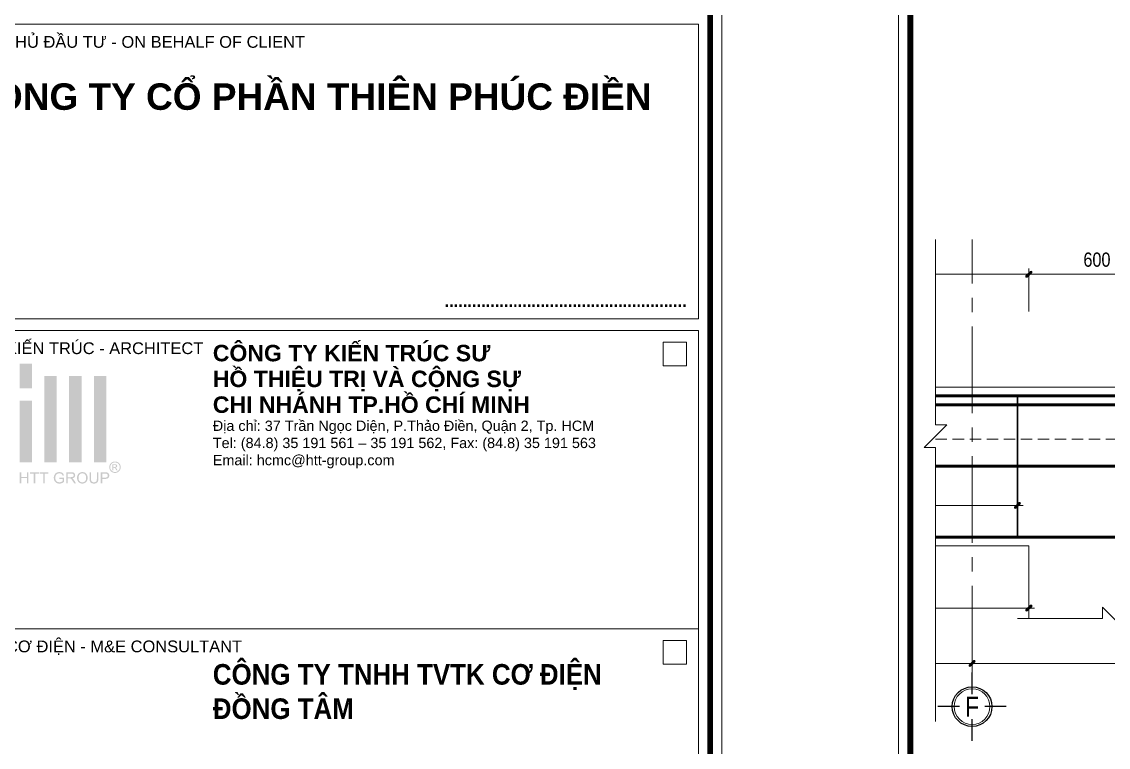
# Model space of a CAD drawing. Header units: millimetres. Extents: x 397144 to 8960116, y 345581 to 674207.
# Drawn here: x 4993785 to 4998572, y 609816 to 613014 of the extents above; entities that cross this region are included whole.
import ezdxf
from ezdxf.enums import TextEntityAlignment as Align
from ezdxf.xclip import XClip

# ---------------------------------------------------------------- set-up
doc = ezdxf.new("R2010")
doc.units = ezdxf.units.MM
doc.header["$XCLIPFRAME"] = 0
doc.header["$PDSIZE"] = -10
doc.linetypes.add('CENTER2', pattern=[28.575, 19.05, -3.175, 3.175, -3.175])
doc.linetypes.add('HIDDEN', pattern=[0.375, 0.25, -0.125])
doc.layers.get('0').update_dxf_attribs({"linetype": 'CONTINUOUS'})
doc.layers.get('Defpoints').update_dxf_attribs({"color": 12, "linetype": 'CONTINUOUS'})
for name, color, linetype, lineweight in [('2', 2, 'CONTINUOUS', 20), ('CDAI', 8, 'CONTINUOUS', 30), ('CTHEP', 2, 'CONTINUOUS', 50), ('DBAO', 3, 'CONTINUOUS', 20), ('DGIONG', 4, 'CONTINUOUS', 13), ('KTH', 150, 'CONTINUOUS', 5), ('Net khuat', 8, 'HIDDEN', 13), ('STICK', 1, 'CONTINUOUS', 9), ('TEXT', 7, 'CONTINUOUS', 15)]:
    doc.layers.add(name, color=color, linetype=linetype, lineweight=lineweight)
doc.layers.add('8', color=8, linetype='CONTINUOUS')
doc.styles.add('CHG_XX_Khung ten$0$A1 BORDER$0$ARIAL', font='arial.ttf')
doc.styles.add('CHG_XX_Khung ten$0$A1 BORDER$0$Arial - Bold', font='arialbd.ttf', dxfattribs={"height": 2.5})
doc.styles.add('CHG_XX_Khung ten$0$A1 BORDER$0$Title Block DD$0$ARIAL', font='arial.ttf')
doc.styles.add('CHG_XX_Khung ten$0$A1 BORDER$0$Title Block DD$0$Arial - Bold', font='arialbd.ttf', dxfattribs={"height": 2.5})
doc.styles.add('HELVECONDENSE', font='VHELVCN_0.TTF')
doc.styles.add('TTP-HelCon', font='VHELVCN_0.TTF')
doc.dimstyles.new('TTP-25', dxfattribs={"dimscale": 25, "dimtxt": 2.5, "dimasz": 1, "dimexe": 1, "dimexo": 1, "dimgap": 0.09, "dimtad": 0, "dimdec": 4, "dimrnd": 5, "dimzin": 9, "dimdsep": 46, "dimtxsty": 'TTP-HelCon', "dimblk": 'Stick1', "dimcen": 0.09, "dimdle": 1.5, "dimclrd": 256, "dimclre": 256, "dimclrt": 7, "dimadec": 0, "dimazin": 0, "dimtfac": 1, "dimtdec": 4, "dimtmove": 0, "dimatfit": 3, "dimldrblk": '_ArchTick1', "dimfxl": 1, "dimtvp": 1, "dimtolj": 1, "dimtzin": 0, "dimarcsym": 0})

# ---------------------------------------------------------------- blocks, each defined once
blk = doc.blocks.new('CHG_XX_Khung ten$0$A1 BORDER$0$HTT-Logo')
at = {"true_color": 0x134fb3}
h = blk.add_hatch(color=154, dxfattribs=at)
h.paths.add_polyline_path([(3, 29.1), (0, 29.1), (0, 23.1), (3, 23.1)])
h.paths.add_polyline_path([(3, 20.1), (0, 20.1), (0, 5.1), (3, 5.1)])
h.paths.add_polyline_path([(9, 26.1), (6, 26.1), (6, 5.1), (9, 5.1)])
h.paths.add_polyline_path([(15, 26.1), (12, 26.1), (12, 5.1), (15, 5.1)])
h.paths.add_polyline_path([(21, 26.1), (18, 26.1), (18, 5.1), (21, 5.1)])
h.paths.add_polyline_path([(2.12, 2.7), (1.76, 2.7), (1.76, 1.59), (0.36, 1.59), (0.36, 2.7), (0, 2.7), (0, 0), (0.36, 0), (0.36, 1.27), (1.76, 1.27), (1.76, 0), (2.12, 0)])
h.paths.add_polyline_path([(4.65, 2.7), (2.51, 2.7), (2.51, 2.38), (3.4, 2.38), (3.4, 0), (3.76, 0), (3.76, 2.38), (4.65, 2.38)])
h.paths.add_polyline_path([(6.95, 2.7), (4.81, 2.7), (4.81, 2.38), (5.7, 2.38), (5.7, 0), (6.06, 0), (6.06, 2.38), (6.95, 2.38)])
h.paths.add_polyline_path([(8.64, 1.36), (8.64, 1.41), (8.66, 1.58), (8.69, 1.75), (8.75, 1.9), (8.81, 2.03), (8.92, 2.17), (9.05, 2.28), (9.2, 2.37), (9.29, 2.39), (9.45, 2.43), (9.65, 2.44), (9.84, 2.42), (10, 2.37), (10.14, 2.29), (10.26, 2.18), (10.34, 2.03), (10.41, 1.86), (10.73, 1.95), (10.68, 2.11), (10.61, 2.26), (10.53, 2.39), (10.45, 2.47), (10.31, 2.57), (10.16, 2.65), (10.13, 2.66), (9.97, 2.71), (9.8, 2.74), (9.63, 2.75), (9.55, 2.74), (9.38, 2.73), (9.21, 2.7), (9.06, 2.65), (8.91, 2.58), (8.88, 2.56), (8.75, 2.47), (8.63, 2.36), (8.53, 2.23), (8.44, 2.07), (8.41, 1.99), (8.35, 1.84), (8.31, 1.68), (8.28, 1.51), (8.27, 1.34), (8.28, 1.26), (8.29, 1.09), (8.32, 0.92), (8.38, 0.77), (8.44, 0.62), (8.46, 0.58), (8.55, 0.44), (8.66, 0.32), (8.79, 0.21), (8.93, 0.12), (9, 0.09), (9.15, 0.03), (9.31, -0.01), (9.48, -0.04), (9.65, -0.05), (9.73, -0.04), (9.9, -0.03), (10.07, 0.01), (10.23, 0.06), (10.34, 0.11), (10.48, 0.18), (10.63, 0.27), (10.77, 0.38), (10.77, 1.38), (9.63, 1.38), (9.63, 1.06), (10.42, 1.06), (10.42, 0.56), (10.39, 0.53), (10.26, 0.45), (10.09, 0.37), (9.96, 0.32), (9.8, 0.29), (9.63, 0.28), (9.62, 0.28), (9.45, 0.29), (9.28, 0.33), (9.12, 0.4), (8.97, 0.49), (8.86, 0.61), (8.77, 0.75), (8.73, 0.85), (8.68, 1), (8.65, 1.17)])
h.paths.add_polyline_path([(13.16, 1.39), (13.28, 1.48), (13.3, 1.51), (13.39, 1.64), (13.44, 1.79), (13.46, 1.96), (13.46, 2.06), (13.42, 2.22), (13.35, 2.37), (13.31, 2.43), (13.19, 2.55), (13.05, 2.63), (13.01, 2.64), (12.87, 2.67), (12.7, 2.69), (12.5, 2.7), (11.3, 2.7), (11.3, 0), (11.66, 0), (11.66, 1.2), (12.07, 1.2), (12.11, 1.2), (12.28, 1.19), (12.44, 1.11), (12.49, 1.07), (12.62, 0.93), (12.67, 0.86), (12.77, 0.73), (12.88, 0.56), (13.23, 0), (13.68, 0), (13.21, 0.73), (13.13, 0.85), (13.03, 0.98), (12.92, 1.09), (12.86, 1.14), (12.7, 1.23), (12.86, 1.26), (13.03, 1.31)])
h.paths.add_polyline_path([(11.66, 1.51), (11.66, 2.4), (12.51, 2.4), (12.67, 2.39), (12.83, 2.35), (12.97, 2.27), (13.06, 2.13), (13.09, 1.96), (13.08, 1.87), (13.02, 1.72), (12.96, 1.64), (12.8, 1.55), (12.62, 1.52), (12.43, 1.51)], flags=16)
h.paths.add_polyline_path([(16.49, 1.43), (16.48, 1.6), (16.44, 1.77), (16.4, 1.92), (16.34, 2.07), (16.33, 2.09), (16.24, 2.23), (16.14, 2.36), (16.02, 2.47), (15.88, 2.57), (15.85, 2.59), (15.7, 2.66), (15.54, 2.71), (15.38, 2.74), (15.2, 2.75), (15.15, 2.75), (14.98, 2.73), (14.82, 2.7), (14.66, 2.64), (14.52, 2.57), (14.39, 2.48), (14.27, 2.37), (14.18, 2.26), (14.1, 2.14), (14.03, 2), (13.98, 1.84), (13.94, 1.68), (13.92, 1.5), (13.91, 1.31), (13.91, 1.29), (13.92, 1.12), (13.95, 0.96), (14, 0.8), (14.07, 0.64), (14.07, 0.62), (14.16, 0.48), (14.26, 0.35), (14.38, 0.23), (14.52, 0.14), (14.56, 0.12), (14.71, 0.04), (14.86, -0.01), (15.03, -0.04), (15.2, -0.05), (15.21, -0.05), (15.38, -0.03), (15.55, 0), (15.7, 0.05), (15.86, 0.12), (15.87, 0.13), (16.01, 0.22), (16.13, 0.33), (16.24, 0.46), (16.33, 0.61), (16.36, 0.69), (16.42, 0.84), (16.46, 1), (16.48, 1.17), (16.49, 1.35)])
h.paths.add_polyline_path([(14.28, 1.45), (14.3, 1.64), (14.34, 1.81), (14.4, 1.95), (14.47, 2.08), (14.57, 2.2), (14.73, 2.32), (14.88, 2.38), (15.04, 2.43), (15.21, 2.44), (15.38, 2.42), (15.54, 2.38), (15.69, 2.31), (15.82, 2.2), (15.93, 2.07), (16.01, 1.93), (16.04, 1.85), (16.09, 1.7), (16.12, 1.53), (16.12, 1.32), (16.11, 1.12), (16.08, 0.95), (16.03, 0.79), (15.96, 0.66), (15.86, 0.54), (15.8, 0.48), (15.67, 0.38), (15.53, 0.32), (15.37, 0.27), (15.2, 0.26), (15.12, 0.26), (14.95, 0.29), (14.8, 0.35), (14.67, 0.43), (14.54, 0.54), (14.45, 0.66), (14.37, 0.8), (14.32, 0.95), (14.29, 1.12), (14.28, 1.31)], flags=16)
h.paths.add_polyline_path([(17.31, 2.7), (16.96, 2.7), (16.96, 1.12), (16.96, 0.93), (16.98, 0.75), (17.02, 0.6), (17.06, 0.46), (17.07, 0.44), (17.15, 0.3), (17.27, 0.18), (17.4, 0.08), (17.51, 0.03), (17.67, -0.01), (17.84, -0.04), (18.02, -0.05), (18.2, -0.04), (18.37, -0.01), (18.52, 0.04), (18.66, 0.1), (18.68, 0.12), (18.81, 0.22), (18.91, 0.35), (18.99, 0.49), (19.02, 0.61), (19.06, 0.76), (19.07, 0.94), (19.08, 1.14), (19.08, 2.7), (18.72, 2.7), (18.72, 1.14), (18.72, 1.06), (18.71, 0.86), (18.68, 0.69), (18.62, 0.55), (18.55, 0.45), (18.49, 0.4), (18.36, 0.33), (18.19, 0.29), (17.99, 0.28), (17.92, 0.28), (17.75, 0.31), (17.6, 0.37), (17.46, 0.48), (17.38, 0.63), (17.34, 0.77), (17.32, 0.94), (17.31, 1.14)])
h.paths.add_polyline_path([(21.42, 1.25), (21.52, 1.34), (21.6, 1.45), (21.67, 1.59), (21.72, 1.75), (21.73, 1.92), (21.73, 1.97), (21.71, 2.13), (21.65, 2.29), (21.56, 2.44), (21.44, 2.55), (21.42, 2.56), (21.27, 2.63), (21.1, 2.67), (21.05, 2.68), (20.89, 2.7), (20.69, 2.7), (19.67, 2.7), (19.67, 0), (20.03, 0), (20.03, 1.1), (20.72, 1.1), (20.76, 1.1), (20.96, 1.11), (21.14, 1.14), (21.29, 1.19)])
h.paths.add_polyline_path([(20.03, 1.42), (20.03, 2.38), (20.72, 2.38), (20.93, 2.37), (21.06, 2.36), (21.16, 2.31), (21.28, 2.2), (21.34, 2.08), (21.37, 1.91), (21.36, 1.82), (21.31, 1.67), (21.22, 1.54), (21.09, 1.47), (20.93, 1.43), (20.73, 1.42)], flags=16)
h.paths.add_polyline_path([(23.87, 2.76), (24.01, 2.85), (24.13, 2.96), (24.24, 3.09), (24.33, 3.24), (24.35, 3.28), (24.42, 3.44), (24.47, 3.6), (24.5, 3.76), (24.51, 3.93), (24.51, 3.98), (24.49, 4.15), (24.46, 4.31), (24.4, 4.47), (24.33, 4.62), (24.29, 4.69), (24.19, 4.82), (24.08, 4.94), (23.95, 5.05), (23.81, 5.14), (23.77, 5.16), (23.61, 5.23), (23.45, 5.28), (23.29, 5.31), (23.12, 5.32), (23.08, 5.31), (22.92, 5.3), (22.76, 5.27), (22.6, 5.21), (22.44, 5.14), (22.38, 5.1), (22.24, 5.01), (22.12, 4.89), (22.01, 4.77), (21.92, 4.62), (21.89, 4.57), (21.82, 4.41), (21.77, 4.25), (21.74, 4.09), (21.73, 3.93), (21.73, 3.87), (21.75, 3.71), (21.79, 3.55), (21.84, 3.39), (21.92, 3.24), (21.95, 3.18), (22.05, 3.04), (22.16, 2.92), (22.29, 2.81), (22.43, 2.72), (22.48, 2.7), (22.64, 2.63), (22.79, 2.58), (22.96, 2.55), (23.12, 2.54), (23.18, 2.54), (23.34, 2.55), (23.5, 2.59), (23.66, 2.65), (23.82, 2.72)])
h.paths.add_polyline_path([(22.55, 2.92), (22.45, 2.98), (22.32, 3.09), (22.21, 3.21), (22.12, 3.35), (22.07, 3.44), (22.01, 3.6), (21.98, 3.76), (21.96, 3.93), (21.97, 4.03), (22, 4.19), (22.05, 4.35), (22.12, 4.51), (22.18, 4.61), (22.29, 4.73), (22.41, 4.85), (22.56, 4.94), (22.64, 4.98), (22.8, 5.04), (22.96, 5.07), (23.12, 5.09), (23.21, 5.08), (23.37, 5.06), (23.53, 5.01), (23.69, 4.94), (23.79, 4.88), (23.92, 4.77), (24.03, 4.65), (24.13, 4.51), (24.17, 4.41), (24.23, 4.25), (24.27, 4.09), (24.28, 3.93), (24.28, 3.83), (24.25, 3.67), (24.2, 3.51), (24.13, 3.35), (24.07, 3.25), (23.96, 3.13), (23.84, 3.01), (23.7, 2.92), (23.61, 2.87), (23.45, 2.81), (23.29, 2.78), (23.12, 2.77), (23.02, 2.77), (22.86, 2.8), (22.7, 2.85)], flags=16)
h.paths.add_polyline_path([(22.51, 3.16), (22.51, 4.65), (23.03, 4.65), (23.23, 4.64), (23.4, 4.62), (23.55, 4.52), (23.6, 4.47), (23.66, 4.31), (23.67, 4.25), (23.64, 4.09), (23.55, 3.96), (23.42, 3.87), (23.24, 3.82), (23.37, 3.75), (23.46, 3.64), (23.57, 3.47), (23.77, 3.16), (23.47, 3.16), (23.34, 3.39), (23.23, 3.58), (23.14, 3.7), (23.09, 3.74), (22.94, 3.79), (22.9, 3.79), (22.76, 3.79), (22.76, 3.16)], flags=0)
h.paths.add_polyline_path([(22.76, 4), (22.76, 4.45), (23.03, 4.45), (23.13, 4.45), (23.27, 4.42), (23.37, 4.35), (23.41, 4.21), (23.33, 4.06), (23.24, 4.02), (23.05, 4)], flags=0)
blk = doc.blocks.new('CHG_XX_Khung ten')
for points in [[(15, 579), (826, 579), (826, 15), (15, 15)], [(816, 362.62), (820, 362.62), (820, 366.62), (816, 366.62)], [(816, 311.93), (820, 311.93), (820, 315.93), (816, 315.93)]]:
    blk.add_lwpolyline(points, close=True)
at = {"color": 4, "linetype": 'Continuous', "const_width": 1}
blk.add_lwpolyline([(17, 577), (824, 577), (824, 17), (17, 17)], close=True, dxfattribs=at)
at = {"linetype": 'Continuous'}
for points in [[(689, 368.62), (822, 368.62), (822, 317.93), (689, 317.93)], [(689, 317.93), (822, 317.93), (822, 289.93), (689, 289.93)]]:
    blk.add_lwpolyline(points, close=True, dxfattribs=at)
at = {"xscale": 0.7, "yscale": 0.7, "zscale": 0.7}
blk.add_blockref('CHG_XX_Khung ten$0$A1 BORDER$0$HTT-Logo', (706.68, 342.64), dxfattribs=at)
for s, style, p in [('ĐẠI DIỆN CHỦ ĐẦU TƯ - ON BEHALF OF CLIENT ', 'CHG_XX_Khung ten$0$A1 BORDER$0$Title Block DD$0$ARIAL', (691, 417.69)), ('THIẾT KẾ KIẾN TRÚC - ARCHITECT', 'CHG_XX_Khung ten$0$A1 BORDER$0$ARIAL', (691, 365.62)), ('THIẾT KẾ CƠ ĐIỆN - M&E CONSULTANT', 'CHG_XX_Khung ten$0$A1 BORDER$0$ARIAL', (691, 314.93))]:
    blk.add_text(s, height=2, dxfattribs=dict(style=style)).set_placement(p, align=Align.MIDDLE_LEFT)
at = {"style": 'CHG_XX_Khung ten$0$A1 BORDER$0$Title Block DD$0$Arial - Bold'}
blk.add_text('.....................................................', height=2, dxfattribs=at).set_placement((820, 373.62), align=Align.MIDDLE_RIGHT)
at = {"ltscale": 10, "insert": (739.49, 366.19), "char_height": 2.8, "width": 76.248, "attachment_point": 1, "line_spacing_factor": 0.938532, "style": 'CHG_XX_Khung ten$0$A1 BORDER$0$Arial - Bold'}
blk.add_mtext('CÔNG TY KIẾN TRÚC SƯ\\PHỒ THIỆU TRỊ VÀ CỘNG SỰ\\PCHI NHÁNH TP.HỒ CHÍ MINH', dxfattribs=at)
at = {"ltscale": 10}
for s, insert, char_height, width, attachment_point, style in [('Địa chỉ: 37 Trần Ngọc Diện, P.Thảo Điền, Quận 2, Tp. HCM\\PTel: (84.8) 35 191 561 – 35 191 562, Fax: (84.8) 35 191 563\\PEmail: hcmc@htt-group.com', (739.49, 345.2), 1.75, 83.001, 7, 'CHG_XX_Khung ten$0$A1 BORDER$0$ARIAL'), ('{\\W0.9;CÔNG TY TNHH TVTK CƠ ĐIỆN \\PĐỒNG TÂM}', (739.49, 311.93), 3.5, 76.248, 1, 'CHG_XX_Khung ten$0$A1 BORDER$0$Arial - Bold')]:
    blk.add_mtext(s, dxfattribs=dict(at, insert=insert, char_height=char_height, width=width, attachment_point=attachment_point, style=style))
at = {"ltscale": 10, "insert": (755.91, 410.64), "char_height": 4.5, "width": 121.2929, "attachment_point": 2, "style": 'CHG_XX_Khung ten$0$A1 BORDER$0$Title Block DD$0$Arial - Bold', "bg_fill": 2}
blk.add_mtext('CÔNG TY CỔ PHẦN THIÊN PHÚC ĐIỀN', dxfattribs=at)
at = {"linetype": 'Continuous'}
blk.add_lwpolyline([(689, 420.69), (822, 420.69), (822, 370.62), (689, 370.62)], close=True, dxfattribs=at)
blk = doc.blocks.new('Stick1')
at = {"layer": 'STICK'}
h = blk.add_hatch(color=256, dxfattribs=at)
edge = h.paths.add_edge_path()
edge.add_line((0.3, 0.5), (-0.5, -0.3))
edge.add_arc((-0.4, -0.4), 0.141, 135, 315)
edge.add_line((-0.3, -0.5), (0.5, 0.3))
edge.add_arc((0.4, 0.4), 0.141, 315, 495)
blk.add_line((1, 0), (-1, 0), dxfattribs=at)
blk.add_lwpolyline([(0.3, 0.5), (-0.5, -0.3, 1), (-0.3, -0.5), (0.5, 0.3, 1), (0.3, 0.5, 1)], format="xyb", dxfattribs=at)
blk = doc.blocks.new('*D8621')
at = {"layer": 'Defpoints', "color": 0, "transparency": 16777216}
for p in [(5070695.5, 533577), (5069446.5, 533388), (5070695.5, 533388)]:
    blk.add_point(p, dxfattribs=at)
at = {"layer": 'KTH', "lineweight": -2, "transparency": 16777216}
for p, q in [((5069446.5, 533413), (5069446.5, 533602)), ((5069471.5, 533577), (5070670.5, 533577)), ((5070695.5, 533413), (5070695.5, 533602))]:
    blk.add_line(p, q, dxfattribs=at)
at = {"layer": 'KTH', "lineweight": -2, "transparency": 16777216, "xscale": 25, "yscale": 25, "zscale": 25, "rotation": 180}
blk.add_blockref('Stick1', (5069446.5, 533577), dxfattribs=at)
at = {"layer": 'KTH', "lineweight": -2, "transparency": 16777216, "xscale": 25, "yscale": 25, "zscale": 25}
blk.add_blockref('Stick1', (5070695.5, 533577), dxfattribs=at)
at = {"layer": 'KTH', "color": 7, "transparency": 16777216, "insert": (5070071, 533640.9), "char_height": 62.5, "attachment_point": 5, "style": 'TTP-HelCon'}
blk.add_mtext('\\A1;1250', dxfattribs=at)
blk = doc.blocks.new('_ArchTick1')
at = {"color": 0, "const_width": 3.81}
blk.add_lwpolyline([(-12.7, -12.7), (12.7, 12.7)], dxfattribs=at)
blk = doc.blocks.new('*D8623')
at = {"layer": 'Defpoints', "color": 0, "transparency": 16777216}
for p in [(5069496.5, 532615.6), (5070695.5, 532632.1), (5070695.5, 532558.1)]:
    blk.add_point(p, dxfattribs=at)
at = {"layer": 'KTH', "lineweight": -2, "transparency": 16777216}
for p, q in [((5069496.5, 532590.6), (5069496.5, 532533.1)), ((5070695.5, 532607.1), (5070695.5, 532533.1)), ((5069521.5, 532558.1), (5070670.5, 532558.1))]:
    blk.add_line(p, q, dxfattribs=at)
at = {"layer": 'KTH', "lineweight": -2, "transparency": 16777216, "xscale": 25, "yscale": 25, "zscale": 25, "rotation": 180}
blk.add_blockref('Stick1', (5069496.5, 532558.1), dxfattribs=at)
at = {"layer": 'KTH', "lineweight": -2, "transparency": 16777216, "xscale": 25, "yscale": 25, "zscale": 25}
blk.add_blockref('Stick1', (5070695.5, 532558.1), dxfattribs=at)
at = {"layer": 'KTH', "color": 7, "transparency": 16777216, "insert": (5070096, 532628), "char_height": 62.5, "attachment_point": 5, "style": 'TTP-HelCon'}
blk.add_mtext('\\A1;3Þ10a150-3', dxfattribs=at)
blk = doc.blocks.new('*D1586')
at = {"layer": 'Defpoints', "color": 0, "transparency": 16777216}
for p in [(5065046.5, 532059.7), (5075146.5, 532059.7), (5075146.5, 531861.7)]:
    blk.add_point(p, dxfattribs=at)
at = {"layer": 'KTH', "lineweight": -2, "transparency": 16777216}
for p, q in [((5065046.5, 532034.7), (5065046.5, 531836.7)), ((5075146.5, 532034.7), (5075146.5, 531836.7)), ((5065071.5, 531861.7), (5075121.5, 531861.7))]:
    blk.add_line(p, q, dxfattribs=at)
at = {"layer": 'KTH', "lineweight": -2, "transparency": 16777216, "xscale": 25, "yscale": 25, "zscale": 25, "rotation": 180}
blk.add_blockref('Stick1', (5065046.5, 531861.7), dxfattribs=at)
at = {"layer": 'KTH', "lineweight": -2, "transparency": 16777216, "xscale": 25, "yscale": 25, "zscale": 25}
blk.add_blockref('Stick1', (5075146.5, 531861.7), dxfattribs=at)
at = {"layer": 'KTH', "color": 7, "transparency": 16777216, "insert": (5070096.5, 531925.5), "char_height": 62.5, "attachment_point": 5, "style": 'TTP-HelCon'}
blk.add_mtext('\\A1;10100', dxfattribs=at)
blk = doc.blocks.new('*D8675')
at = {"layer": 'Defpoints', "color": 0, "transparency": 16777216}
for p in [(5051503, 522525.9), (5053008, 522509.4), (5051503, 522451.9)]:
    blk.add_point(p, dxfattribs=at)
at = {"layer": 'KTH', "lineweight": -2, "transparency": 16777216}
for p, q in [((5051503, 522500.9), (5051503, 522426.9)), ((5053008, 522484.4), (5053008, 522426.9)), ((5052983, 522451.9), (5051528, 522451.9))]:
    blk.add_line(p, q, dxfattribs=at)
at = {"layer": 'KTH', "lineweight": -2, "transparency": 16777216, "xscale": 25, "yscale": 25, "zscale": 25, "rotation": 180}
blk.add_blockref('Stick1', (5051503, 522451.9), dxfattribs=at)
at = {"layer": 'KTH', "lineweight": -2, "transparency": 16777216, "xscale": 25, "yscale": 25, "zscale": 25}
blk.add_blockref('Stick1', (5053008, 522451.9), dxfattribs=at)
at = {"layer": 'KTH', "color": 7, "transparency": 16777216, "insert": (5052255.5, 522521.8), "char_height": 62.5, "attachment_point": 5, "style": 'TTP-HelCon'}
blk.add_mtext('\\A1;3Þ10a150-3', dxfattribs=at)
blk = doc.blocks.new('*D8680')
at = {"layer": 'Defpoints', "color": 0, "transparency": 16777216}
for p in [(5053058, 523470.9), (5051507, 523281.9), (5053058, 523281.9)]:
    blk.add_point(p, dxfattribs=at)
at = {"layer": 'KTH', "lineweight": -2, "transparency": 16777216}
for p, q in [((5051507, 523306.9), (5051507, 523495.9)), ((5051532, 523470.9), (5053033, 523470.9)), ((5053058, 523306.9), (5053058, 523495.9))]:
    blk.add_line(p, q, dxfattribs=at)
at = {"layer": 'KTH', "lineweight": -2, "transparency": 16777216, "xscale": 25, "yscale": 25, "zscale": 25, "rotation": 180}
blk.add_blockref('Stick1', (5051507, 523470.9), dxfattribs=at)
at = {"layer": 'KTH', "lineweight": -2, "transparency": 16777216, "xscale": 25, "yscale": 25, "zscale": 25}
blk.add_blockref('Stick1', (5053058, 523470.9), dxfattribs=at)
at = {"layer": 'KTH', "color": 7, "transparency": 16777216, "insert": (5052282.5, 523534.7), "char_height": 62.5, "attachment_point": 5, "style": 'TTP-HelCon'}
blk.add_mtext('\\A1;1550', dxfattribs=at)
blk = doc.blocks.new('dau truc')
blk.add_circle((0, 0), 180)
at = {"layer": '8'}
for p, q in [((0, 127), (0, 345)), ((-127, 0), (-345, 0)), ((345, 0), (127, 0)), ((0, -345), (0, -127))]:
    blk.add_line(p, q, dxfattribs=at)
blk.add_circle((0, 0), 200, dxfattribs=at)
at = {"layer": 'TEXT', "style": 'HELVECONDENSE'}
blk.add_attdef('A', text='', height=233, dxfattribs=at).set_placement((0, 0), align=Align.MIDDLE)
blk = doc.blocks.new('*D8682')
at = {"layer": 'Defpoints', "color": 0, "transparency": 16777216}
for p in [(5053658, 523470.9), (5053058, 523306.9), (5053658, 523281.9)]:
    blk.add_point(p, dxfattribs=at)
at = {"layer": 'KTH', "lineweight": -2, "transparency": 16777216}
for p, q in [((5053058, 523331.9), (5053058, 523495.9)), ((5053083, 523470.9), (5053633, 523470.9)), ((5053658, 523306.9), (5053658, 523495.9))]:
    blk.add_line(p, q, dxfattribs=at)
at = {"layer": 'KTH', "lineweight": -2, "transparency": 16777216, "xscale": 25, "yscale": 25, "zscale": 25, "rotation": 180}
blk.add_blockref('Stick1', (5053058, 523470.9), dxfattribs=at)
at = {"layer": 'KTH', "lineweight": -2, "transparency": 16777216, "xscale": 25, "yscale": 25, "zscale": 25}
blk.add_blockref('Stick1', (5053658, 523470.9), dxfattribs=at)
at = {"layer": 'KTH', "color": 7, "transparency": 16777216, "insert": (5053358, 523534.7), "char_height": 62.5, "attachment_point": 5, "style": 'TTP-HelCon'}
blk.add_mtext('\\A1;600', dxfattribs=at)
blk = doc.blocks.new('*D8684')
at = {"layer": 'Defpoints', "color": 0, "transparency": 16777216}
for p in [(5052058, 522273.5), (5053058, 522273.5), (5053058, 521999.3)]:
    blk.add_point(p, dxfattribs=at)
at = {"layer": 'KTH', "lineweight": -2, "transparency": 16777216}
for p, q in [((5052058, 522248.5), (5052058, 521974.3)), ((5053058, 522248.5), (5053058, 521974.3)), ((5052083, 521999.3), (5053033, 521999.3))]:
    blk.add_line(p, q, dxfattribs=at)
at = {"layer": 'KTH', "lineweight": -2, "transparency": 16777216, "xscale": 25, "yscale": 25, "zscale": 25, "rotation": 180}
blk.add_blockref('Stick1', (5052058, 521999.3), dxfattribs=at)
at = {"layer": 'KTH', "lineweight": -2, "transparency": 16777216, "xscale": 25, "yscale": 25, "zscale": 25}
blk.add_blockref('Stick1', (5053058, 521999.3), dxfattribs=at)
at = {"layer": 'KTH', "color": 7, "transparency": 16777216, "insert": (5052558, 522063.1), "char_height": 62.5, "attachment_point": 5, "style": 'TTP-HelCon'}
blk.add_mtext('\\A1;1000', dxfattribs=at)
blk = doc.blocks.new('*D1593')
at = {"layer": 'Defpoints', "color": 0, "transparency": 16777216}
for p in [(5052808, 521953.5), (5062908, 521953.5), (5062908, 521755.5)]:
    blk.add_point(p, dxfattribs=at)
at = {"layer": 'KTH', "lineweight": -2, "transparency": 16777216}
for p, q in [((5052808, 521928.5), (5052808, 521730.5)), ((5062908, 521928.5), (5062908, 521730.5)), ((5052833, 521755.5), (5062883, 521755.5))]:
    blk.add_line(p, q, dxfattribs=at)
at = {"layer": 'KTH', "lineweight": -2, "transparency": 16777216, "xscale": 25, "yscale": 25, "zscale": 25, "rotation": 180}
blk.add_blockref('Stick1', (5052808, 521755.5), dxfattribs=at)
at = {"layer": 'KTH', "lineweight": -2, "transparency": 16777216, "xscale": 25, "yscale": 25, "zscale": 25}
blk.add_blockref('Stick1', (5062908, 521755.5), dxfattribs=at)
at = {"layer": 'KTH', "color": 7, "transparency": 16777216, "insert": (5057858, 521819.3), "char_height": 62.5, "attachment_point": 5, "style": 'TTP-HelCon'}
blk.add_mtext('\\A1;10100', dxfattribs=at)
blk = doc.blocks.new('*D1596')
at = {"layer": 'Defpoints', "color": 0, "transparency": 16777216}
for p in [(5052808, 521953.5), (5046408, 521873.8), (5046408, 521755.5)]:
    blk.add_point(p, dxfattribs=at)
at = {"layer": 'KTH', "lineweight": -2, "transparency": 16777216}
for p, q in [((5052808, 521928.5), (5052808, 521730.5)), ((5046408, 521848.8), (5046408, 521730.5)), ((5052783, 521755.5), (5046433, 521755.5))]:
    blk.add_line(p, q, dxfattribs=at)
at = {"layer": 'KTH', "lineweight": -2, "transparency": 16777216, "xscale": 25, "yscale": 25, "zscale": 25, "rotation": 180}
blk.add_blockref('Stick1', (5046408, 521755.5), dxfattribs=at)
at = {"layer": 'KTH', "lineweight": -2, "transparency": 16777216, "xscale": 25, "yscale": 25, "zscale": 25}
blk.add_blockref('Stick1', (5052808, 521755.5), dxfattribs=at)
at = {"layer": 'KTH', "color": 7, "transparency": 16777216, "insert": (5049608, 521819.3), "char_height": 62.5, "attachment_point": 5, "style": 'TTP-HelCon'}
blk.add_mtext('\\A1;6400', dxfattribs=at)
blk = doc.blocks.new('CX28')
at = {"layer": 'CTHEP'}
for p, q in [((5067295.49526, 533000.71364), (5070695.45717, 533000.71364)), ((5053030.18222, 532731.7149), (5097531.87558, 532731.66677))]:
    blk.add_line(p, q, dxfattribs=at)
for points in [[(5097715.24036, 532412.46726), (5097715.24036, 533040.65447), (5052876.45717, 533040.71921), (5052876.45717, 532414.45672)], [(5052911.67392, 532795.12013), (5052911.67392, 532418.73006), (5052911.67392, 532418.73006), (5053145.32759, 532418.707), (5068846.45578, 532418.67871), (5069420.50128, 532418.67683), (5097679.69928, 532418.65468), (5097679.69928, 532941.5302)]]:
    blk.add_lwpolyline(points, dxfattribs=at)
at = {"layer": 'DBAO'}
for points in [[(5090646.45856, 532379.61946), (5097745.24037, 532379.61208), (5097745.24037, 533079.60878), (5068994.36202, 533079.65363)], [(5069446.45717, 532379.65083), (5074496.45717, 532379.64107)]]:
    blk.add_lwpolyline(points, dxfattribs=at)
at = {"layer": 'Net khuat', "ltscale": 200}
blk.add_lwpolyline([(5052846.45717, 532849.73002), (5097745.24037, 532849.73002)], dxfattribs=at)
at = {"layer": 'KTH'}
for base, p1, p2, picture, middle in [((5070695.45717, 533577.04517), (5069446.45717, 533388.04517), (5070695.45717, 533388.04517), '*D8621', (5070070.95717, 533640.87851)), ((5075146.45717, 531861.66974), (5065046.45717, 532059.65275), (5075146.45717, 532059.65275), '*D1586', (5070096.45717, 531925.50307))]:
    dim = blk.add_linear_dim(base=base, p1=p1, p2=p2, angle=180, dimstyle='TTP-25', override={"dimtmove": 1}, dxfattribs=at)
    dim.commit()
    dim.dimension.update_dxf_attribs({"geometry": picture, "text_midpoint": middle})
dim = blk.add_linear_dim(base=(5070695.45717, 532558.08231), p1=(5069496.45717, 532615.55566), p2=(5070695.45717, 532632.08231), text='3Þ10a150-3', dimstyle='TTP-25', override={"dimtmove": 1}, dxfattribs=at)
dim.commit()
dim.dimension.update_dxf_attribs({"geometry": '*D8623', "text_midpoint": (5070095.95717, 532627.99897)})
blk = doc.blocks.new('CX29')
at = {"layer": 'CDAI', "ltscale": 52.5}
blk.add_line((5053008.00553, 522938.49831), (5053008.00553, 522312.52253), dxfattribs=at)
at = {"layer": 'CTHEP'}
for p, q in [((5051507.04501, 522894.55729), (5055807.00692, 522894.55729)), ((5040791.73058, 522625.55855), (5088196.68235, 522625.51042))]:
    blk.add_line(p, q, dxfattribs=at)
for points in [[(5088380.04714, 522306.31091), (5088380.04714, 522934.49812), (5040638.00552, 522934.56286), (5040638.00552, 522308.30037)], [(5040673.22228, 522688.96378), (5040673.22228, 522312.57371), (5040673.22228, 522312.57371), (5040906.87594, 522312.55065), (5053058.00553, 522312.52236), (5053632.05103, 522312.52048), (5088308.99188, 522312.49833), (5088308.99188, 522835.37385)]]:
    blk.add_lwpolyline(points, dxfattribs=at)
at = {"layer": 'DBAO'}
for points in [[(5040608.00552, 521953.57045), (5040608.00552, 522973.7336), (5053205.91177, 522973.49454)], [(5088418.00552, 521953.49448), (5088418.00552, 522973.44839), (5053205.91177, 522973.49728)], [(5040908.00552, 521953.56662), (5040908.00552, 522273.54081), (5053058.00553, 522273.49831), (5053058.00553, 521953.49831)]]:
    blk.add_lwpolyline(points, dxfattribs=at)
at = {"layer": 'DGIONG'}
blk.add_lwpolyline([(5053008.00553, 521953.49831), (5053383.00692, 521953.49448), (5053383.00692, 522003.49448), (5053483.00692, 521903.49448), (5053483.00692, 521953.49448), (5053708.00692, 521953.49448)], dxfattribs=at)
at = {"layer": 'Net khuat', "linetype": 'CENTER2', "ltscale": 20}
blk.add_line((5052808.00552, 521716.07667), (5052808.00552, 523721.41931), dxfattribs=at)
at = {"layer": 'Net khuat', "ltscale": 200}
blk.add_lwpolyline([(5040608.00552, 522743.57367), (5088410.04714, 522743.57367)], dxfattribs=at)
at = {"layer": '2', "ltscale": 300}
ref = blk.add_blockref('dau truc', (5052808.00552, 521565.21213), dxfattribs=dict(at, xscale=0.4367131292819977, yscale=0.4367131292819977, zscale=0.4367131292819977))
ref.add_attrib('A', 'F', dxfattribs={"layer": 'TEXT', "height": 87.5, "style": 'HELVECONDENSE'}).set_placement((5052808.00552, 521565.21213), align=Align.MIDDLE)
at = {"layer": 'KTH'}
for base, p1, p2, picture, middle in [((5053058.00553, 523470.89265), (5051507.00553, 523281.88882), (5053058.00553, 523281.88882), '*D8680', (5052282.50553, 523534.72599)), ((5053658.00692, 523470.89265), (5053058.00553, 523306.88882), (5053658.00692, 523281.88882), '*D8682', (5053358.00622, 523534.72599)), ((5046408.00552, 521755.51339), (5052808.00552, 521953.4964), (5046408.00552, 521873.80651), '*D1596', (5049608.00552, 521819.34672)), ((5062908.00552, 521755.51339), (5052808.00552, 521953.4964), (5062908.00552, 521953.4964), '*D1593', (5057858.00552, 521819.34672))]:
    dim = blk.add_linear_dim(base=base, p1=p1, p2=p2, angle=180, dimstyle='TTP-25', override={"dimtmove": 1}, dxfattribs=at)
    dim.commit()
    dim.dimension.update_dxf_attribs({"geometry": picture, "text_midpoint": middle})
dim = blk.add_linear_dim(base=(5051503.00553, 522451.92596), p1=(5053008.00553, 522509.39931), p2=(5051503.00553, 522525.92596), angle=180, text='3Þ10a150-3', dimstyle='TTP-25', override={"dimtmove": 1}, dxfattribs=at)
dim.commit()
dim.dimension.update_dxf_attribs({"geometry": '*D8675', "text_midpoint": (5052255.50553, 522521.84262)})
dim = blk.add_linear_dim(base=(5053058.00553, 521999.30861), p1=(5052058.00553, 522273.54081), p2=(5053058.00553, 522273.52646), dimstyle='TTP-25', override={"dimtmove": 1}, dxfattribs=at)
dim.commit()
dim.dimension.update_dxf_attribs({"geometry": '*D8684', "text_midpoint": (5052558.00553, 522063.14195)})

msp = doc.modelspace()

# ---------------------------------------------------------------- linework, layer by layer
at = {"layer": 'DGIONG'}
msp.add_lwpolyline([(4997699.5516, 617054.8672), (5015069.15702, 617054.8672), (5015069.15702, 602536.98804), (4997699.5516, 602536.98804)], close=True, dxfattribs=at)
msp.add_lwpolyline([(4997811.25104, 612053.31761), (4997811.25104, 611236.81924), (4997861.25104, 611236.81924), (4997761.25104, 611136.81924), (4997811.25104, 611136.81924), (4997811.25104, 609929.12712)], dxfattribs=at)

# ---------------------------------------------------------------- block references
at = {"layer": 'DBAO'}
ref = msp.add_blockref('CX29', (-54836.20607, 88430.13783), dxfattribs=at)
XClip(ref).set_block_clipping_path([(5052647.457110296, 521291.834425699), (5069814.4529135572, 523623.1797792785)])
at = {"layer": 'KTH', "ltscale": 0.8, "xscale": 25.92478421702978, "yscale": 25.92478421702978, "zscale": 25.92478421702978}
msp.add_blockref('CHG_XX_Khung ten', (4975456.08674, 602096.26671), dxfattribs=at)

# ---------------------------------------------------------------- next in the draw order: block references
at = {"layer": 'DBAO'}
ref = msp.add_blockref('CX28', (-76509.46372, 78038.40234), dxfattribs=at)
XClip(ref).set_block_clipping_path([(5052406.2717898898, 531415.0863900818), (5069589.5742360996, 533729.3399608198)])
at = {"layer": 'KTH', "ltscale": 0.8, "xscale": 25.92478421702978, "yscale": 25.92478421702978, "zscale": 25.92478421702978}
msp.add_blockref('CHG_XX_Khung ten', (4997258.83027, 602096.26671), dxfattribs=at)

doc.saveas('drawing.dxf')
